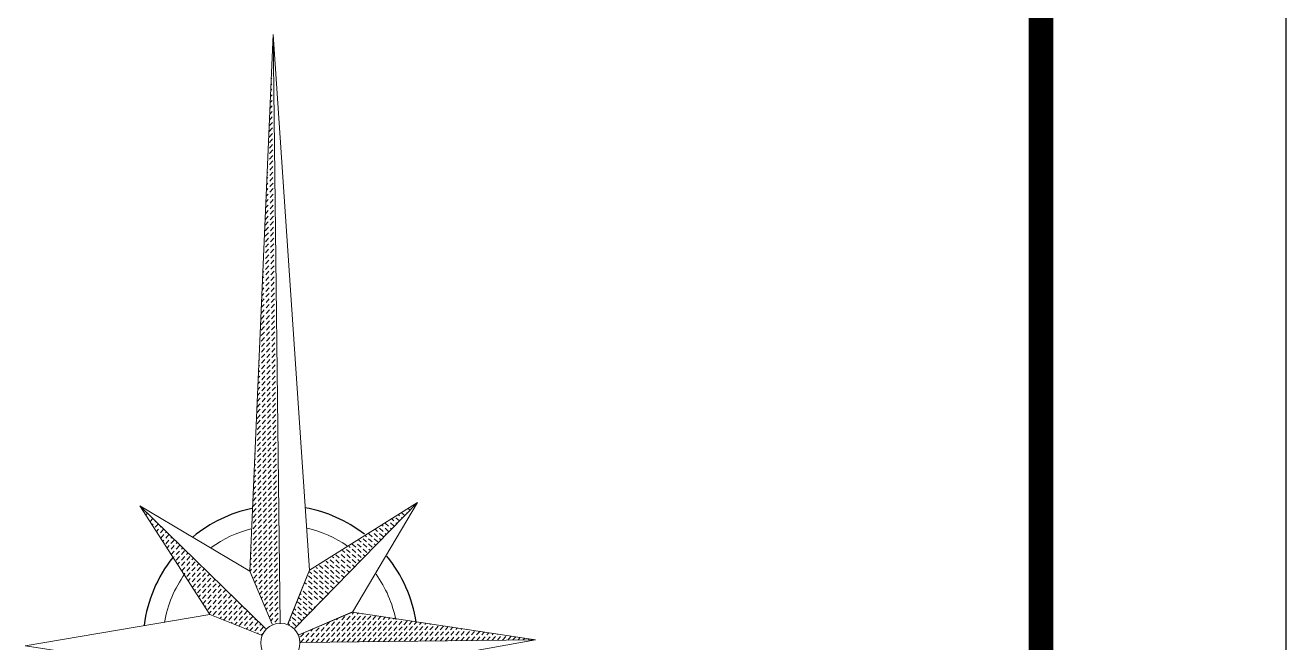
# Model space of a CAD drawing. Extents: x 536876 to 553676, y 4169885 to 4181765.
# Drawn here: x 552646 to 553676, y 4180512 to 4181017 of the extents above; entities that cross this region are included whole.
import ezdxf

# ---------------------------------------------------------------- set-up
doc = ezdxf.new("R2010")
doc.units = 0
doc.header["$MEASUREMENT"] = 0
doc.layers.add('层61', color=7, linetype='Continuous')
doc.layers.add('热电厂承德上板城', color=7, linetype='Continuous')

# ---------------------------------------------------------------- blocks, each defined once
blk = doc.blocks.new('ZBZ1')
at = {"layer": '层61', "color": 6, "linetype": 'Continuous', "lineweight": 0}
for p, q in [((-0.1518, 0.3665), (0, 3.1)), ((0, 3.1), (0, 0.097)), ((-0.7071, 0.7071), (-0.074, 0.074)), ((0.7071, 0.7071), (0.0745, 0.0745)), ((-0.1518, 0.3665), (-0.0398, 0.0962)), ((0.148, 0.3573), (0.0397, 0.0959)), ((0.153, 0.3694), (0.0407, 0.0984)), ((-0.3573, 0.148), (-0.0959, 0.0397)), ((0.3701, 0.1533), (0.0908, 0.0376)), ((0.3687, 0.1527), (0.0908, 0.0376)), ((1.3, 0), (0.102, 0)), ((1.3, 0), (0.103, 0))]:
    blk.add_line(p, q, dxfattribs=at)
at = {"layer": '层61', "color": 6, "linetype": 'Continuous', "lineweight": 0, "flags": 128}
blk.add_lwpolyline([(0, 3.1), (0.153, 0.3694), (0.7071, 0.7071), (0.3687, 0.1527), (1.3, 0), (0.3735, -0.1547), (0.7071, -0.7071), (0.1534, -0.3703), (0, -3.1), (0, -3.1), (-0.1518, -0.3665), (-0.7071, -0.7071), (-0.3701, -0.1533), (-1.3, 0), (-0.3573, 0.148), (-0.7071, 0.7071), (-0.1518, 0.3665)], dxfattribs=at)
at = {"layer": '层61', "color": 6, "linetype": 'Continuous', "lineweight": 0}
blk.add_circle((0, 0), 0.1, dxfattribs=at)
at = {"layer": '层61', "color": 6, "linetype": 'Continuous', "lineweight": 30}
for start, end in [(101.37416, 128.77522), (51.61094, 78.99871), (140.93003, 171.98635), (7.94535, 38.50505)]:
    blk.add_arc((0, 0), 0.7, start, end, dxfattribs=at)
at = {"layer": '层61', "color": 6, "linetype": 'Continuous', "lineweight": 0}
for radius, start, end in [(0.6, 103.80437, 125.26858), (0.6, 54.65003, 76.10282), (0.6, 143.5108, 169.33965), (0.6, 10.74859, 34.99202), (0.1, 359.99999, 22.49442)]:
    blk.add_arc((0, 0), radius, start, end, dxfattribs=at)
at = {"layer": '热电厂承德上板城', "color": 6, "linetype": 'Continuous', "lineweight": 0}
for p, q in [((-0.0109, 2.9044), (-0.0098, 2.9056)), ((-0.0142, 2.8446), (-0.0098, 2.8494)), ((-0.0125, 2.8745), (-0.0098, 2.8775)), ((-0.0192, 2.7548), (-0.0098, 2.7651)), ((-0.0175, 2.7847), (-0.0098, 2.7932)), ((-0.0158, 2.8146), (-0.0098, 2.8213)), ((-0.0225, 2.6949), (-0.0098, 2.7089)), ((-0.0208, 2.7248), (-0.0098, 2.737)), ((-0.0262, 2.6346), (-0.0098, 2.6527)), ((-0.0242, 2.665), (-0.0098, 2.6808)), ((-0.0262, 2.6065), (-0.0098, 2.6246)), ((-0.0262, 2.5784), (-0.0098, 2.5965)), ((-0.0262, 2.5503), (-0.0098, 2.5684)), ((-0.0262, 2.5222), (-0.0098, 2.5403)), ((-0.0262, 2.4941), (-0.0098, 2.5122)), ((-0.0262, 2.466), (-0.0098, 2.4841)), ((-0.0262, 2.4379), (-0.0098, 2.456)), ((-0.0391, 2.3966), (-0.0362, 2.3998)), ((-0.0374, 2.4266), (-0.0362, 2.4279)), ((-0.0262, 2.4098), (-0.0098, 2.4279)), ((-0.0262, 2.3817), (-0.0098, 2.3998)), ((-0.044, 2.3068), (-0.0362, 2.3155)), ((-0.0424, 2.3368), (-0.0362, 2.3436)), ((-0.0407, 2.3667), (-0.0362, 2.3717)), ((-0.0262, 2.3536), (-0.0098, 2.3717)), ((-0.0262, 2.3255), (-0.0098, 2.3436)), ((-0.0262, 2.2974), (-0.0098, 2.3155)), ((-0.0474, 2.247), (-0.0362, 2.2593)), ((-0.0457, 2.2769), (-0.0362, 2.2874)), ((-0.0262, 2.2693), (-0.0098, 2.2874)), ((-0.0262, 2.2412), (-0.0098, 2.2593)), ((-0.0507, 2.1871), (-0.0362, 2.2031)), ((-0.049, 2.217), (-0.0362, 2.2312)), ((-0.0262, 2.2131), (-0.0098, 2.2312)), ((-0.0262, 2.185), (-0.0098, 2.2031)), ((-0.0526, 2.1569), (-0.0362, 2.175)), ((-0.0526, 2.1288), (-0.0362, 2.1469)), ((-0.0262, 2.1569), (-0.0098, 2.175)), ((-0.0262, 2.1288), (-0.0098, 2.1469)), ((-0.0526, 2.1007), (-0.0362, 2.1188)), ((-0.0526, 2.0726), (-0.0362, 2.0907)), ((-0.0526, 2.0445), (-0.0362, 2.0626)), ((-0.0262, 2.1007), (-0.0098, 2.1188)), ((-0.0262, 2.0726), (-0.0098, 2.0907)), ((-0.0262, 2.0445), (-0.0098, 2.0626)), ((-0.0526, 2.0164), (-0.0362, 2.0345)), ((-0.0526, 1.9883), (-0.0362, 2.0064)), ((-0.0262, 2.0164), (-0.0098, 2.0345)), ((-0.0262, 1.9883), (-0.0098, 2.0064)), ((-0.0639, 1.9487), (-0.0626, 1.9502)), ((-0.0526, 1.9602), (-0.0362, 1.9783)), ((-0.0526, 1.9321), (-0.0362, 1.9502)), ((-0.0262, 1.9602), (-0.0098, 1.9783)), ((-0.0262, 1.9321), (-0.0098, 1.9502)), ((-0.0689, 1.8589), (-0.0626, 1.8659)), ((-0.0673, 1.8889), (-0.0626, 1.894)), ((-0.0656, 1.9188), (-0.0626, 1.9221)), ((-0.0526, 1.904), (-0.0362, 1.9221)), ((-0.0526, 1.8759), (-0.0362, 1.894)), ((-0.0526, 1.8478), (-0.0362, 1.8659)), ((-0.0262, 1.904), (-0.0098, 1.9221)), ((-0.0262, 1.8759), (-0.0098, 1.894)), ((-0.0262, 1.8478), (-0.0098, 1.8659)), ((-0.0722, 1.7991), (-0.0626, 1.8097)), ((-0.0706, 1.829), (-0.0626, 1.8378)), ((-0.0526, 1.8197), (-0.0362, 1.8378)), ((-0.0526, 1.7916), (-0.0362, 1.8097)), ((-0.0262, 1.8197), (-0.0098, 1.8378)), ((-0.0262, 1.7916), (-0.0098, 1.8097)), ((-0.0756, 1.7392), (-0.0626, 1.7535)), ((-0.0739, 1.7691), (-0.0626, 1.7816)), ((-0.0526, 1.7635), (-0.0362, 1.7816)), ((-0.0526, 1.7354), (-0.0362, 1.7535)), ((-0.0262, 1.7635), (-0.0098, 1.7816)), ((-0.0262, 1.7354), (-0.0098, 1.7535)), ((-0.079, 1.6792), (-0.0626, 1.6973)), ((-0.0772, 1.7093), (-0.0626, 1.7254)), ((-0.0526, 1.7073), (-0.0362, 1.7254)), ((-0.0526, 1.6792), (-0.0362, 1.6973)), ((-0.0262, 1.7073), (-0.0098, 1.7254)), ((-0.0262, 1.6792), (-0.0098, 1.6973)), ((-0.079, 1.6511), (-0.0626, 1.6692)), ((-0.079, 1.623), (-0.0626, 1.6411)), ((-0.079, 1.5949), (-0.0626, 1.613)), ((-0.0526, 1.6511), (-0.0362, 1.6692)), ((-0.0526, 1.623), (-0.0362, 1.6411)), ((-0.0526, 1.5949), (-0.0362, 1.613)), ((-0.0262, 1.6511), (-0.0098, 1.6692)), ((-0.0262, 1.623), (-0.0098, 1.6411)), ((-0.0262, 1.5949), (-0.0098, 1.613)), ((-0.079, 1.5668), (-0.0626, 1.5849)), ((-0.079, 1.5387), (-0.0626, 1.5568)), ((-0.0526, 1.5668), (-0.0362, 1.5849)), ((-0.0526, 1.5387), (-0.0362, 1.5568)), ((-0.0262, 1.5668), (-0.0098, 1.5849)), ((-0.0262, 1.5387), (-0.0098, 1.5568)), ((-0.079, 1.5106), (-0.0626, 1.5287)), ((-0.079, 1.4825), (-0.0626, 1.5006)), ((-0.0526, 1.5106), (-0.0362, 1.5287)), ((-0.0526, 1.4825), (-0.0362, 1.5006)), ((-0.0262, 1.5106), (-0.0098, 1.5287)), ((-0.0262, 1.4825), (-0.0098, 1.5006)), ((-0.0938, 1.411), (-0.089, 1.4163)), ((-0.0921, 1.4409), (-0.089, 1.4444)), ((-0.0905, 1.4709), (-0.089, 1.4725)), ((-0.079, 1.4544), (-0.0626, 1.4725)), ((-0.079, 1.4263), (-0.0626, 1.4444)), ((-0.079, 1.3982), (-0.0626, 1.4163)), ((-0.0526, 1.4544), (-0.0362, 1.4725)), ((-0.0526, 1.4263), (-0.0362, 1.4444)), ((-0.0526, 1.3982), (-0.0362, 1.4163)), ((-0.0262, 1.4544), (-0.0098, 1.4725)), ((-0.0262, 1.4263), (-0.0098, 1.4444)), ((-0.0262, 1.3982), (-0.0098, 1.4163)), ((-0.0971, 1.3511), (-0.089, 1.3601)), ((-0.0955, 1.3811), (-0.089, 1.3882)), ((-0.079, 1.3701), (-0.0626, 1.3882)), ((-0.079, 1.342), (-0.0626, 1.3601)), ((-0.0526, 1.3701), (-0.0362, 1.3882)), ((-0.0526, 1.342), (-0.0362, 1.3601)), ((-0.0262, 1.3701), (-0.0098, 1.3882)), ((-0.0262, 1.342), (-0.0098, 1.3601)), ((-0.1004, 1.2913), (-0.089, 1.3039)), ((-0.0988, 1.3212), (-0.089, 1.332)), ((-0.079, 1.3139), (-0.0626, 1.332)), ((-0.079, 1.2858), (-0.0626, 1.3039)), ((-0.0526, 1.3139), (-0.0362, 1.332)), ((-0.0526, 1.2858), (-0.0362, 1.3039)), ((-0.0262, 1.3139), (-0.0098, 1.332)), ((-0.0262, 1.2858), (-0.0098, 1.3039)), ((-0.1038, 1.2314), (-0.089, 1.2477)), ((-0.1021, 1.2613), (-0.089, 1.2758)), ((-0.079, 1.2577), (-0.0626, 1.2758)), ((-0.079, 1.2296), (-0.0626, 1.2477)), ((-0.0526, 1.2577), (-0.0362, 1.2758)), ((-0.0526, 1.2296), (-0.0362, 1.2477)), ((-0.0262, 1.2577), (-0.0098, 1.2758)), ((-0.0262, 1.2296), (-0.0098, 1.2477)), ((-0.1054, 1.2015), (-0.089, 1.2196)), ((-0.1054, 1.1734), (-0.089, 1.1915)), ((-0.1054, 1.1453), (-0.089, 1.1634)), ((-0.079, 1.2015), (-0.0626, 1.2196)), ((-0.079, 1.1734), (-0.0626, 1.1915)), ((-0.079, 1.1453), (-0.0626, 1.1634)), ((-0.0526, 1.2015), (-0.0362, 1.2196)), ((-0.0526, 1.1734), (-0.0362, 1.1915)), ((-0.0526, 1.1453), (-0.0362, 1.1634)), ((-0.0262, 1.2015), (-0.0098, 1.2196)), ((-0.0262, 1.1734), (-0.0098, 1.1915)), ((-0.0262, 1.1453), (-0.0098, 1.1634)), ((-0.1054, 1.1172), (-0.089, 1.1353)), ((-0.1054, 1.0891), (-0.089, 1.1072)), ((-0.079, 1.1172), (-0.0626, 1.1353)), ((-0.079, 1.0891), (-0.0626, 1.1072)), ((-0.0526, 1.1172), (-0.0362, 1.1353)), ((-0.0526, 1.0891), (-0.0362, 1.1072)), ((-0.0262, 1.1172), (-0.0098, 1.1353)), ((-0.0262, 1.0891), (-0.0098, 1.1072)), ((-0.1054, 1.061), (-0.089, 1.0791)), ((-0.1054, 1.0329), (-0.089, 1.051)), ((-0.079, 1.061), (-0.0626, 1.0791)), ((-0.079, 1.0329), (-0.0626, 1.051)), ((-0.0526, 1.061), (-0.0362, 1.0791)), ((-0.0526, 1.0329), (-0.0362, 1.051)), ((-0.0262, 1.061), (-0.0098, 1.0791)), ((-0.0262, 1.0329), (-0.0098, 1.051)), ((-0.1187, 0.9631), (-0.1154, 0.9667)), ((-0.117, 0.993), (-0.1154, 0.9948)), ((-0.1054, 1.0048), (-0.089, 1.0229)), ((-0.1054, 0.9767), (-0.089, 0.9948)), ((-0.1054, 0.9486), (-0.089, 0.9667)), ((-0.079, 1.0048), (-0.0626, 1.0229)), ((-0.079, 0.9767), (-0.0626, 0.9948)), ((-0.079, 0.9486), (-0.0626, 0.9667)), ((-0.0526, 1.0048), (-0.0362, 1.0229)), ((-0.0526, 0.9767), (-0.0362, 0.9948)), ((-0.0526, 0.9486), (-0.0362, 0.9667)), ((-0.0262, 1.0048), (-0.0098, 1.0229)), ((-0.0262, 0.9767), (-0.0098, 0.9948)), ((-0.0262, 0.9486), (-0.0098, 0.9667)), ((-0.122, 0.9032), (-0.1154, 0.9105)), ((-0.1203, 0.9332), (-0.1154, 0.9386)), ((-0.1054, 0.9205), (-0.089, 0.9386)), ((-0.1054, 0.8924), (-0.089, 0.9105)), ((-0.079, 0.9205), (-0.0626, 0.9386)), ((-0.079, 0.8924), (-0.0626, 0.9105)), ((-0.0526, 0.9205), (-0.0362, 0.9386)), ((-0.0526, 0.8924), (-0.0362, 0.9105)), ((-0.0262, 0.9205), (-0.0098, 0.9386)), ((-0.0262, 0.8924), (-0.0098, 0.9105)), ((-0.1253, 0.8434), (-0.1154, 0.8543)), ((-0.1237, 0.8733), (-0.1154, 0.8824)), ((-0.1054, 0.8643), (-0.089, 0.8824)), ((-0.1054, 0.8362), (-0.089, 0.8543)), ((-0.079, 0.8643), (-0.0626, 0.8824)), ((-0.079, 0.8362), (-0.0626, 0.8543)), ((-0.0526, 0.8643), (-0.0362, 0.8824)), ((-0.0526, 0.8362), (-0.0362, 0.8543)), ((-0.0262, 0.8643), (-0.0098, 0.8824)), ((-0.0262, 0.8362), (-0.0098, 0.8543)), ((-0.1286, 0.7835), (-0.1154, 0.7981)), ((-0.127, 0.8134), (-0.1154, 0.8262)), ((-0.1054, 0.8081), (-0.089, 0.8262)), ((-0.1054, 0.78), (-0.089, 0.7981)), ((-0.079, 0.8081), (-0.0626, 0.8262)), ((-0.079, 0.78), (-0.0626, 0.7981)), ((-0.0526, 0.8081), (-0.0362, 0.8262)), ((-0.0526, 0.78), (-0.0362, 0.7981)), ((-0.0262, 0.8081), (-0.0098, 0.8262)), ((-0.0262, 0.78), (-0.0098, 0.7981)), ((-0.1318, 0.7238), (-0.1154, 0.7419)), ((-0.1318, 0.6957), (-0.1154, 0.7138)), ((-0.1303, 0.7535), (-0.1154, 0.77)), ((-0.1054, 0.7519), (-0.089, 0.77)), ((-0.1054, 0.7238), (-0.089, 0.7419)), ((-0.1054, 0.6957), (-0.089, 0.7138)), ((-0.079, 0.7519), (-0.0626, 0.77)), ((-0.079, 0.7238), (-0.0626, 0.7419)), ((-0.079, 0.6957), (-0.0626, 0.7138)), ((-0.0526, 0.7519), (-0.0362, 0.77)), ((-0.0526, 0.7238), (-0.0362, 0.7419)), ((-0.0526, 0.6957), (-0.0362, 0.7138)), ((-0.0262, 0.7519), (-0.0098, 0.77)), ((-0.0262, 0.7238), (-0.0098, 0.7419)), ((-0.0262, 0.6957), (-0.0098, 0.7138)), ((-0.6985, 0.6933), (-0.696, 0.696)), ((-0.6836, 0.6806), (-0.6822, 0.6822)), ((-0.6773, 0.6595), (-0.6688, 0.6688)), ((-0.6572, 0.6525), (-0.655, 0.655)), ((-0.1318, 0.6676), (-0.1154, 0.6857)), ((-0.1318, 0.6395), (-0.1154, 0.6576)), ((-0.1054, 0.6676), (-0.089, 0.6857)), ((-0.1054, 0.6395), (-0.089, 0.6576)), ((-0.079, 0.6676), (-0.0626, 0.6857)), ((-0.079, 0.6395), (-0.0626, 0.6576)), ((-0.0526, 0.6676), (-0.0362, 0.6857)), ((-0.0526, 0.6395), (-0.0362, 0.6576)), ((-0.0262, 0.6676), (-0.0098, 0.6857)), ((-0.0262, 0.6395), (-0.0098, 0.6576)), ((0.609, 0.6457), (0.6144, 0.6408)), ((0.6256, 0.6561), (0.6416, 0.6416)), ((0.6525, 0.6572), (0.655, 0.655)), ((0.6595, 0.6773), (0.6688, 0.6688)), ((0.6806, 0.6836), (0.6822, 0.6822)), ((0.6933, 0.6985), (0.696, 0.696)), ((-0.6561, 0.6256), (-0.6416, 0.6416)), ((-0.6457, 0.609), (-0.6408, 0.6144)), ((-0.6308, 0.6244), (-0.6278, 0.6278)), ((-0.6308, 0.5963), (-0.6144, 0.6144)), ((-0.6245, 0.5751), (-0.6144, 0.5863)), ((-0.6044, 0.5963), (-0.6005, 0.6005)), ((-0.6044, 0.5682), (-0.588, 0.5863)), ((-0.1318, 0.6114), (-0.1154, 0.6295)), ((-0.1318, 0.5833), (-0.1154, 0.6014)), ((-0.1054, 0.6114), (-0.089, 0.6295)), ((-0.1054, 0.5833), (-0.089, 0.6014)), ((-0.079, 0.6114), (-0.0626, 0.6295)), ((-0.079, 0.5833), (-0.0626, 0.6014)), ((-0.0526, 0.6114), (-0.0362, 0.6295)), ((-0.0526, 0.5833), (-0.0362, 0.6014)), ((-0.0262, 0.6114), (-0.0098, 0.6295)), ((-0.0262, 0.5833), (-0.0098, 0.6014)), ((0.5246, 0.5929), (0.5301, 0.588)), ((0.5413, 0.6033), (0.5582, 0.588)), ((0.5682, 0.6044), (0.5863, 0.588)), ((0.5751, 0.6245), (0.5863, 0.6144)), ((0.5963, 0.6308), (0.6144, 0.6144)), ((0.5963, 0.6044), (0.6005, 0.6005)), ((0.6244, 0.6308), (0.6278, 0.6278)), ((-0.6033, 0.5413), (-0.588, 0.5582)), ((-0.5929, 0.5246), (-0.588, 0.5301)), ((-0.578, 0.5682), (-0.5733, 0.5733)), ((-0.578, 0.5401), (-0.5616, 0.5582)), ((-0.578, 0.512), (-0.5616, 0.5301)), ((-0.5516, 0.5401), (-0.5461, 0.5461)), ((-0.5516, 0.512), (-0.5352, 0.5301)), ((-0.5252, 0.512), (-0.5189, 0.5189)), ((-0.1435, 0.5152), (-0.1418, 0.5171)), ((-0.1318, 0.5552), (-0.1154, 0.5733)), ((-0.1318, 0.5271), (-0.1154, 0.5452)), ((-0.1318, 0.499), (-0.1154, 0.5171)), ((-0.1054, 0.5552), (-0.089, 0.5733)), ((-0.1054, 0.5271), (-0.089, 0.5452)), ((-0.1054, 0.499), (-0.089, 0.5171)), ((-0.079, 0.5552), (-0.0626, 0.5733)), ((-0.079, 0.5271), (-0.0626, 0.5452)), ((-0.079, 0.499), (-0.0626, 0.5171)), ((-0.0526, 0.5552), (-0.0362, 0.5733)), ((-0.0526, 0.5271), (-0.0362, 0.5452)), ((-0.0526, 0.499), (-0.0362, 0.5171)), ((-0.0262, 0.5552), (-0.0098, 0.5733)), ((-0.0262, 0.5271), (-0.0098, 0.5452)), ((-0.0262, 0.499), (-0.0098, 0.5171)), ((0.4064, 0.519), (0.4177, 0.5088)), ((0.4277, 0.5252), (0.4458, 0.5088)), ((0.4403, 0.5402), (0.4458, 0.5352)), ((0.4558, 0.5252), (0.4739, 0.5088)), ((0.4569, 0.5506), (0.4739, 0.5352)), ((0.4839, 0.5516), (0.502, 0.5352)), ((0.4839, 0.5252), (0.502, 0.5088)), ((0.4908, 0.5718), (0.502, 0.5616)), ((0.512, 0.578), (0.5301, 0.5616)), ((0.512, 0.5516), (0.5301, 0.5352)), ((0.512, 0.5252), (0.5189, 0.5189)), ((0.5401, 0.578), (0.5582, 0.5616)), ((0.5401, 0.5516), (0.5461, 0.5461)), ((0.5682, 0.578), (0.5733, 0.5733)), ((-0.5718, 0.4908), (-0.5616, 0.502)), ((-0.5516, 0.4839), (-0.5352, 0.502)), ((-0.5506, 0.4569), (-0.5352, 0.4739)), ((-0.5252, 0.4839), (-0.5088, 0.502)), ((-0.5252, 0.4558), (-0.5088, 0.4739)), ((-0.4988, 0.4839), (-0.4917, 0.4917)), ((-0.4988, 0.4558), (-0.4824, 0.4739)), ((-0.4724, 0.4558), (-0.4645, 0.4645)), ((-0.1469, 0.4553), (-0.1418, 0.4609)), ((-0.1452, 0.4852), (-0.1418, 0.489)), ((-0.1318, 0.4709), (-0.1154, 0.489)), ((-0.1318, 0.4428), (-0.1154, 0.4609)), ((-0.1054, 0.4709), (-0.089, 0.489)), ((-0.1054, 0.4428), (-0.089, 0.4609)), ((-0.079, 0.4709), (-0.0626, 0.489)), ((-0.079, 0.4428), (-0.0626, 0.4609)), ((-0.0526, 0.4709), (-0.0362, 0.489)), ((-0.0526, 0.4428), (-0.0362, 0.4609)), ((-0.0262, 0.4709), (-0.0098, 0.489)), ((-0.0262, 0.4428), (-0.0098, 0.4609)), ((0.3221, 0.4662), (0.3334, 0.456)), ((0.3434, 0.4724), (0.3615, 0.456)), ((0.356, 0.4874), (0.3615, 0.4824)), ((0.3715, 0.4724), (0.3896, 0.456)), ((0.3726, 0.4978), (0.3896, 0.4824)), ((0.3996, 0.4988), (0.4177, 0.4824)), ((0.3996, 0.4724), (0.4177, 0.456)), ((0.4277, 0.4988), (0.4458, 0.4824)), ((0.4277, 0.4724), (0.4458, 0.456)), ((0.4558, 0.4988), (0.4739, 0.4824)), ((0.4558, 0.4724), (0.4645, 0.4645)), ((0.4839, 0.4988), (0.4917, 0.4917)), ((-0.5402, 0.4403), (-0.5352, 0.4458)), ((-0.5252, 0.4277), (-0.5088, 0.4458)), ((-0.519, 0.4064), (-0.5088, 0.4177)), ((-0.4988, 0.4277), (-0.4824, 0.4458)), ((-0.4988, 0.3996), (-0.4824, 0.4177)), ((-0.4978, 0.3726), (-0.4824, 0.3896)), ((-0.4724, 0.4277), (-0.456, 0.4458)), ((-0.4724, 0.3996), (-0.456, 0.4177)), ((-0.4724, 0.3715), (-0.456, 0.3896)), ((-0.446, 0.4277), (-0.4373, 0.4373)), ((-0.446, 0.3996), (-0.4296, 0.4177)), ((-0.446, 0.3715), (-0.4296, 0.3896)), ((-0.4196, 0.3996), (-0.4101, 0.4101)), ((-0.4196, 0.3715), (-0.4032, 0.3896)), ((-0.1502, 0.3954), (-0.1418, 0.4047)), ((-0.1485, 0.4254), (-0.1418, 0.4328)), ((-0.1318, 0.4147), (-0.1154, 0.4328)), ((-0.1318, 0.3866), (-0.1154, 0.4047)), ((-0.1054, 0.4147), (-0.089, 0.4328)), ((-0.1054, 0.3866), (-0.089, 0.4047)), ((-0.079, 0.4147), (-0.0626, 0.4328)), ((-0.079, 0.3866), (-0.0626, 0.4047)), ((-0.0526, 0.4147), (-0.0362, 0.4328)), ((-0.0526, 0.3866), (-0.0362, 0.4047)), ((-0.0262, 0.4147), (-0.0098, 0.4328)), ((-0.0262, 0.3866), (-0.0098, 0.4047)), ((0.2039, 0.3923), (0.221, 0.3768)), ((0.231, 0.3932), (0.2491, 0.3768)), ((0.2378, 0.4135), (0.2491, 0.4032)), ((0.2591, 0.4196), (0.2772, 0.4032)), ((0.2591, 0.3932), (0.2772, 0.3768)), ((0.2716, 0.4346), (0.2772, 0.4296)), ((0.2872, 0.4196), (0.3053, 0.4032)), ((0.2872, 0.3932), (0.3053, 0.3768)), ((0.2883, 0.445), (0.3053, 0.4296)), ((0.3153, 0.446), (0.3334, 0.4296)), ((0.3153, 0.4196), (0.3334, 0.4032)), ((0.3153, 0.3932), (0.3334, 0.3768)), ((0.3434, 0.446), (0.3615, 0.4296)), ((0.3434, 0.4196), (0.3615, 0.4032)), ((0.3434, 0.3932), (0.3615, 0.3768)), ((0.3715, 0.446), (0.3896, 0.4296)), ((0.3715, 0.4196), (0.3896, 0.4032)), ((0.3715, 0.3932), (0.3829, 0.3829)), ((0.3996, 0.446), (0.4177, 0.4296)), ((0.3996, 0.4196), (0.4101, 0.4101)), ((0.4277, 0.446), (0.4373, 0.4373)), ((-0.4874, 0.356), (-0.4824, 0.3615)), ((-0.4724, 0.3434), (-0.456, 0.3615)), ((-0.4662, 0.3221), (-0.456, 0.3334)), ((-0.446, 0.3434), (-0.4296, 0.3615)), ((-0.446, 0.3153), (-0.4296, 0.3334)), ((-0.4196, 0.3434), (-0.4032, 0.3615)), ((-0.4196, 0.3153), (-0.4032, 0.3334)), ((-0.3932, 0.3715), (-0.3829, 0.3829)), ((-0.3932, 0.3434), (-0.3768, 0.3615)), ((-0.3932, 0.3153), (-0.3768, 0.3334)), ((-0.3668, 0.3434), (-0.3557, 0.3557)), ((-0.3668, 0.3153), (-0.3504, 0.3334)), ((-0.3404, 0.3153), (-0.3285, 0.3285)), ((-0.1515, 0.3659), (-0.1418, 0.3766)), ((-0.1435, 0.3466), (-0.1418, 0.3485)), ((-0.1318, 0.3585), (-0.1154, 0.3766)), ((-0.1318, 0.3304), (-0.1154, 0.3485)), ((-0.1054, 0.3585), (-0.089, 0.3766)), ((-0.1054, 0.3304), (-0.089, 0.3485)), ((-0.079, 0.3585), (-0.0626, 0.3766)), ((-0.079, 0.3304), (-0.0626, 0.3485)), ((-0.0526, 0.3585), (-0.0362, 0.3766)), ((-0.0526, 0.3304), (-0.0362, 0.3485)), ((-0.0262, 0.3585), (-0.0098, 0.3766)), ((-0.0262, 0.3304), (-0.0098, 0.3485)), ((0.1349, 0.3256), (0.1367, 0.324)), ((0.1467, 0.3404), (0.1648, 0.324)), ((0.1534, 0.3607), (0.1648, 0.3504)), ((0.1748, 0.3668), (0.1929, 0.3504)), ((0.1748, 0.3404), (0.1929, 0.324)), ((0.1873, 0.3819), (0.1929, 0.3768)), ((0.2029, 0.3668), (0.221, 0.3504)), ((0.2029, 0.3404), (0.221, 0.324)), ((0.231, 0.3668), (0.2491, 0.3504)), ((0.231, 0.3404), (0.2491, 0.324)), ((0.2591, 0.3668), (0.2772, 0.3504)), ((0.2591, 0.3404), (0.2772, 0.324)), ((0.2872, 0.3668), (0.3053, 0.3504)), ((0.2872, 0.3404), (0.3053, 0.324)), ((0.3153, 0.3668), (0.3334, 0.3504)), ((0.3153, 0.3404), (0.3285, 0.3285)), ((0.3434, 0.3668), (0.3557, 0.3557)), ((-0.445, 0.2883), (-0.4296, 0.3053)), ((-0.4346, 0.2716), (-0.4296, 0.2772)), ((-0.4196, 0.2872), (-0.4032, 0.3053)), ((-0.4196, 0.2591), (-0.4032, 0.2772)), ((-0.3932, 0.2872), (-0.3768, 0.3053)), ((-0.3932, 0.2591), (-0.3768, 0.2772)), ((-0.3668, 0.2872), (-0.3504, 0.3053)), ((-0.3668, 0.2591), (-0.3504, 0.2772)), ((-0.3404, 0.2872), (-0.324, 0.3053)), ((-0.3404, 0.2591), (-0.324, 0.2772)), ((-0.314, 0.2872), (-0.3013, 0.3013)), ((-0.314, 0.2591), (-0.2976, 0.2772)), ((-0.2876, 0.2591), (-0.2741, 0.2741)), ((-0.2612, 0.2591), (-0.2602, 0.2602)), ((-0.1273, 0.3073), (-0.1154, 0.3204)), ((-0.1193, 0.288), (-0.1154, 0.2923)), ((-0.1054, 0.3023), (-0.089, 0.3204)), ((-0.1054, 0.2742), (-0.089, 0.2923)), ((-0.103, 0.2487), (-0.089, 0.2642)), ((-0.079, 0.3023), (-0.0626, 0.3204)), ((-0.079, 0.2742), (-0.0626, 0.2923)), ((-0.079, 0.2461), (-0.0626, 0.2642)), ((-0.0526, 0.3023), (-0.0362, 0.3204)), ((-0.0526, 0.2742), (-0.0362, 0.2923)), ((-0.0526, 0.2461), (-0.0362, 0.2642)), ((-0.0262, 0.3023), (-0.0098, 0.3204)), ((-0.0262, 0.2742), (-0.0098, 0.2923)), ((-0.0262, 0.2461), (-0.0098, 0.2642)), ((0.1186, 0.2612), (0.1367, 0.2448)), ((0.1269, 0.3065), (0.1367, 0.2976)), ((0.1467, 0.314), (0.1648, 0.2976)), ((0.1467, 0.2876), (0.1648, 0.2712)), ((0.1467, 0.2612), (0.1648, 0.2448)), ((0.1748, 0.314), (0.1929, 0.2976)), ((0.1748, 0.2876), (0.1929, 0.2712)), ((0.1748, 0.2612), (0.1929, 0.2448)), ((0.2029, 0.314), (0.221, 0.2976)), ((0.2029, 0.2876), (0.221, 0.2712)), ((0.2029, 0.2612), (0.221, 0.2448)), ((0.231, 0.314), (0.2491, 0.2976)), ((0.231, 0.2876), (0.2491, 0.2712)), ((0.231, 0.2612), (0.2468, 0.2468)), ((0.2591, 0.314), (0.2772, 0.2976)), ((0.2591, 0.2876), (0.2741, 0.2741)), ((0.2591, 0.2612), (0.2602, 0.2602)), ((0.2872, 0.314), (0.3013, 0.3013)), ((-0.4135, 0.2378), (-0.4032, 0.2491)), ((-0.3932, 0.231), (-0.3768, 0.2491)), ((-0.3923, 0.2039), (-0.3768, 0.221)), ((-0.3819, 0.1873), (-0.3768, 0.1929)), ((-0.3668, 0.231), (-0.3504, 0.2491)), ((-0.3668, 0.2029), (-0.3504, 0.221)), ((-0.3668, 0.1748), (-0.3504, 0.1929)), ((-0.3404, 0.231), (-0.324, 0.2491)), ((-0.3404, 0.2029), (-0.324, 0.221)), ((-0.3404, 0.1748), (-0.324, 0.1929)), ((-0.314, 0.231), (-0.2976, 0.2491)), ((-0.314, 0.2029), (-0.2976, 0.221)), ((-0.314, 0.1748), (-0.2976, 0.1929)), ((-0.2876, 0.231), (-0.2712, 0.2491)), ((-0.2876, 0.2029), (-0.2712, 0.221)), ((-0.2876, 0.1748), (-0.2712, 0.1929)), ((-0.2612, 0.231), (-0.2468, 0.2468)), ((-0.2612, 0.2029), (-0.2448, 0.221)), ((-0.2612, 0.1748), (-0.2448, 0.1929)), ((-0.2348, 0.231), (-0.233, 0.233)), ((-0.2348, 0.2029), (-0.2196, 0.2196)), ((-0.2348, 0.1748), (-0.2184, 0.1929)), ((-0.2084, 0.2029), (-0.2058, 0.2058)), ((-0.2084, 0.1748), (-0.192, 0.1929)), ((-0.095, 0.2295), (-0.089, 0.2361)), ((-0.079, 0.218), (-0.0626, 0.2361)), ((-0.079, 0.1899), (-0.0626, 0.208)), ((-0.0526, 0.218), (-0.0362, 0.2361)), ((-0.0526, 0.1899), (-0.0362, 0.208)), ((-0.0262, 0.218), (-0.0098, 0.2361)), ((-0.0262, 0.1899), (-0.0098, 0.208)), ((0.0905, 0.2084), (0.1086, 0.192)), ((0.0954, 0.2304), (0.1086, 0.2184)), ((0.1034, 0.2495), (0.1086, 0.2448)), ((0.1186, 0.2348), (0.1367, 0.2184)), ((0.1186, 0.2084), (0.1367, 0.192)), ((0.1467, 0.2348), (0.1648, 0.2184)), ((0.1467, 0.2084), (0.1648, 0.192)), ((0.1748, 0.2348), (0.1929, 0.2184)), ((0.2029, 0.2348), (0.2196, 0.2196)), ((0.2029, 0.2084), (0.2058, 0.2058)), ((0.231, 0.2348), (0.233, 0.233)), ((-0.3607, 0.1534), (-0.3504, 0.1648)), ((-0.3404, 0.1467), (-0.324, 0.1648)), ((-0.3256, 0.1349), (-0.324, 0.1367)), ((-0.314, 0.1467), (-0.2976, 0.1648)), ((-0.3065, 0.1269), (-0.2976, 0.1367)), ((-0.2876, 0.1467), (-0.2712, 0.1648)), ((-0.2876, 0.1186), (-0.2712, 0.1367)), ((-0.2612, 0.1467), (-0.2448, 0.1648)), ((-0.2612, 0.1186), (-0.2448, 0.1367)), ((-0.2348, 0.1467), (-0.2184, 0.1648)), ((-0.2348, 0.1186), (-0.2184, 0.1367)), ((-0.2084, 0.1467), (-0.192, 0.1648)), ((-0.2084, 0.1186), (-0.192, 0.1367)), ((-0.182, 0.1748), (-0.1786, 0.1786)), ((-0.182, 0.1467), (-0.1656, 0.1648)), ((-0.182, 0.1186), (-0.1656, 0.1367)), ((-0.1556, 0.1467), (-0.1514, 0.1514)), ((-0.1556, 0.1186), (-0.1392, 0.1367)), ((-0.0708, 0.1709), (-0.0626, 0.1799)), ((-0.0526, 0.1618), (-0.0362, 0.1799)), ((-0.0526, 0.1337), (-0.0362, 0.1518)), ((-0.0262, 0.1618), (-0.0098, 0.1799)), ((-0.0262, 0.1337), (-0.0098, 0.1518)), ((0.0624, 0.1292), (0.0805, 0.1128)), ((0.0639, 0.1543), (0.0805, 0.1392)), ((0.0718, 0.1735), (0.0805, 0.1656)), ((0.0798, 0.1926), (0.0805, 0.192)), ((0.0905, 0.182), (0.1086, 0.1656)), ((0.0905, 0.1556), (0.1086, 0.1392)), ((0.0905, 0.1292), (0.1086, 0.1128)), ((0.1186, 0.182), (0.1367, 0.1656)), ((0.1186, 0.1556), (0.1367, 0.1392)), ((0.1186, 0.1292), (0.1242, 0.1242)), ((0.1467, 0.182), (0.1648, 0.1656)), ((0.1467, 0.1556), (0.1514, 0.1514)), ((0.1748, 0.182), (0.1786, 0.1786)), ((0.3306, 0.1312), (0.3142, 0.1131)), ((0.357, 0.1312), (0.3406, 0.1131)), ((0.3769, 0.1522), (0.367, 0.1412)), ((0.3834, 0.1312), (0.367, 0.1131)), ((0.3999, 0.1484), (0.3934, 0.1412)), ((0.4098, 0.1312), (0.3934, 0.1131)), ((0.4229, 0.1446), (0.4198, 0.1412)), ((0.4362, 0.1312), (0.4198, 0.1131)), ((0.4626, 0.1312), (0.4462, 0.1131)), ((0.489, 0.1312), (0.4726, 0.1131)), ((0.5139, 0.1296), (0.499, 0.1131)), ((-0.2495, 0.1034), (-0.2448, 0.1086)), ((-0.2304, 0.0954), (-0.2184, 0.1086)), ((-0.2084, 0.0905), (-0.192, 0.1086)), ((-0.1926, 0.0798), (-0.192, 0.0805)), ((-0.182, 0.0905), (-0.1656, 0.1086)), ((-0.1735, 0.0718), (-0.1656, 0.0805)), ((-0.1556, 0.0905), (-0.1392, 0.1086)), ((-0.1543, 0.0639), (-0.1392, 0.0805)), ((-0.1292, 0.1186), (-0.1242, 0.1242)), ((-0.1292, 0.0905), (-0.1128, 0.1086)), ((-0.1292, 0.0624), (-0.1128, 0.0805)), ((-0.1028, 0.0905), (-0.097, 0.097)), ((-0.1028, 0.0624), (-0.0864, 0.0805)), ((-0.0465, 0.1123), (-0.0362, 0.1237)), ((-0.0262, 0.1056), (-0.0098, 0.1237)), ((0.0403, 0.0974), (0.0472, 0.0911)), ((0.0483, 0.1166), (0.0524, 0.1128)), ((0.0624, 0.1028), (0.0805, 0.0864)), ((0.0905, 0.1028), (0.097, 0.097)), ((0.1669, 0.0691), (0.1558, 0.0569)), ((0.1986, 0.075), (0.1822, 0.0569)), ((0.2106, 0.0872), (0.2086, 0.085)), ((0.225, 0.075), (0.2086, 0.0569)), ((0.2514, 0.1031), (0.235, 0.085)), ((0.2514, 0.075), (0.235, 0.0569)), ((0.2778, 0.1031), (0.2614, 0.085)), ((0.2778, 0.075), (0.2614, 0.0569)), ((0.2967, 0.1229), (0.2878, 0.1131)), ((0.3042, 0.1031), (0.2878, 0.085)), ((0.3042, 0.075), (0.2878, 0.0569)), ((0.3306, 0.1031), (0.3142, 0.085)), ((0.3306, 0.075), (0.3142, 0.0569)), ((0.357, 0.1031), (0.3406, 0.085)), ((0.357, 0.075), (0.3406, 0.0569)), ((0.3834, 0.1031), (0.367, 0.085)), ((0.3834, 0.075), (0.367, 0.0569)), ((0.4098, 0.1031), (0.3934, 0.085)), ((0.4098, 0.075), (0.3934, 0.0569)), ((0.4362, 0.1031), (0.4198, 0.085)), ((0.4362, 0.075), (0.4198, 0.0569)), ((0.4626, 0.1031), (0.4462, 0.085)), ((0.4626, 0.075), (0.4462, 0.0569)), ((0.489, 0.1031), (0.4726, 0.085)), ((0.489, 0.075), (0.4726, 0.0569)), ((0.5154, 0.1031), (0.499, 0.085)), ((0.5154, 0.075), (0.499, 0.0569)), ((0.5369, 0.1258), (0.5254, 0.1131)), ((0.5418, 0.1031), (0.5254, 0.085)), ((0.5418, 0.075), (0.5254, 0.0569)), ((0.5599, 0.122), (0.5518, 0.1131)), ((0.5682, 0.1031), (0.5518, 0.085)), ((0.5682, 0.075), (0.5518, 0.0569)), ((0.5828, 0.1182), (0.5782, 0.1131)), ((0.5946, 0.1031), (0.5782, 0.085)), ((0.5946, 0.075), (0.5782, 0.0569)), ((0.6058, 0.1144), (0.6046, 0.1131)), ((0.621, 0.1031), (0.6046, 0.085)), ((0.621, 0.075), (0.6046, 0.0569)), ((0.6474, 0.1031), (0.631, 0.085)), ((0.6474, 0.075), (0.631, 0.0569)), ((0.6738, 0.1031), (0.6574, 0.085)), ((0.6738, 0.075), (0.6574, 0.0569)), ((0.6969, 0.0994), (0.6838, 0.085)), ((0.7002, 0.075), (0.6838, 0.0569)), ((0.7198, 0.0956), (0.7102, 0.085)), ((0.7266, 0.075), (0.7102, 0.0569)), ((0.7428, 0.0919), (0.7366, 0.085)), ((0.753, 0.075), (0.7366, 0.0569)), ((0.7658, 0.0881), (0.763, 0.085)), ((0.7794, 0.075), (0.763, 0.0569)), ((0.8058, 0.075), (0.7894, 0.0569)), ((0.8322, 0.075), (0.8158, 0.0569)), ((0.8568, 0.0731), (0.8422, 0.0569)), ((0.8798, 0.0693), (0.8686, 0.0569)), ((0.9028, 0.0655), (0.895, 0.0569)), ((-0.1166, 0.0483), (-0.1128, 0.0524)), ((-0.0974, 0.0403), (-0.0911, 0.0472)), ((0.1194, 0.0469), (0.103, 0.0288)), ((0.1194, 0.0188), (0.103, 0.0007)), ((0.1458, 0.0469), (0.1294, 0.0288)), ((0.1458, 0.0188), (0.1294, 0.0007)), ((0.1722, 0.0469), (0.1558, 0.0288)), ((0.1722, 0.0188), (0.1558, 0.0007)), ((0.1986, 0.0469), (0.1822, 0.0288)), ((0.1986, 0.0188), (0.1822, 0.0007)), ((0.225, 0.0469), (0.2086, 0.0288)), ((0.225, 0.0188), (0.2086, 0.0007)), ((0.2514, 0.0469), (0.235, 0.0288)), ((0.2514, 0.0188), (0.235, 0.0007)), ((0.2778, 0.0469), (0.2614, 0.0288)), ((0.2778, 0.0188), (0.2614, 0.0007)), ((0.3042, 0.0469), (0.2878, 0.0288)), ((0.3042, 0.0188), (0.2878, 0.0007)), ((0.3306, 0.0469), (0.3142, 0.0288)), ((0.3306, 0.0188), (0.3142, 0.0007)), ((0.357, 0.0469), (0.3406, 0.0288)), ((0.357, 0.0188), (0.3406, 0.0007)), ((0.3834, 0.0469), (0.367, 0.0288)), ((0.3834, 0.0188), (0.367, 0.0007)), ((0.4098, 0.0469), (0.3934, 0.0288)), ((0.4098, 0.0188), (0.3934, 0.0007)), ((0.4362, 0.0469), (0.4198, 0.0288)), ((0.4362, 0.0188), (0.4198, 0.0007)), ((0.4626, 0.0469), (0.4462, 0.0288)), ((0.4626, 0.0188), (0.4462, 0.0007)), ((0.489, 0.0469), (0.4726, 0.0288)), ((0.489, 0.0188), (0.4726, 0.0007)), ((0.5154, 0.0469), (0.499, 0.0288)), ((0.5154, 0.0188), (0.499, 0.0007)), ((0.5418, 0.0469), (0.5254, 0.0288)), ((0.5418, 0.0188), (0.5254, 0.0007)), ((0.5682, 0.0469), (0.5518, 0.0288)), ((0.5682, 0.0188), (0.5518, 0.0007)), ((0.5946, 0.0469), (0.5782, 0.0288)), ((0.5946, 0.0188), (0.5782, 0.0007)), ((0.621, 0.0469), (0.6046, 0.0288)), ((0.621, 0.0188), (0.6046, 0.0007)), ((0.6474, 0.0469), (0.631, 0.0288)), ((0.6474, 0.0188), (0.631, 0.0007)), ((0.6738, 0.0469), (0.6574, 0.0288)), ((0.6738, 0.0188), (0.6574, 0.0007)), ((0.7002, 0.0469), (0.6838, 0.0288)), ((0.7002, 0.0188), (0.6838, 0.0007)), ((0.7266, 0.0469), (0.7102, 0.0288)), ((0.7266, 0.0188), (0.7102, 0.0007)), ((0.753, 0.0469), (0.7366, 0.0288)), ((0.753, 0.0188), (0.7366, 0.0007)), ((0.7794, 0.0469), (0.763, 0.0288)), ((0.7794, 0.0188), (0.763, 0.0007)), ((0.8058, 0.0469), (0.7894, 0.0288)), ((0.8058, 0.0188), (0.7894, 0.0007)), ((0.8322, 0.0469), (0.8158, 0.0288)), ((0.8322, 0.0188), (0.8158, 0.0007)), ((0.8586, 0.0469), (0.8422, 0.0288)), ((0.8586, 0.0188), (0.8422, 0.0007)), ((0.885, 0.0469), (0.8686, 0.0288)), ((0.885, 0.0188), (0.8686, 0.0007)), ((0.9114, 0.0469), (0.895, 0.0288)), ((0.9114, 0.0188), (0.895, 0.0007)), ((0.9257, 0.0617), (0.9214, 0.0569)), ((0.9378, 0.0469), (0.9214, 0.0288)), ((0.9378, 0.0188), (0.9214, 0.0007)), ((0.9487, 0.0579), (0.9478, 0.0569)), ((0.9642, 0.0469), (0.9478, 0.0288)), ((0.9642, 0.0188), (0.9478, 0.0007)), ((0.9906, 0.0469), (0.9742, 0.0288)), ((0.9906, 0.0188), (0.9742, 0.0007)), ((1.0168, 0.0467), (1.0006, 0.0288)), ((1.017, 0.0188), (1.0006, 0.0007)), ((1.0398, 0.0429), (1.027, 0.0288)), ((1.0434, 0.0188), (1.027, 0.0007)), ((1.0627, 0.0391), (1.0534, 0.0288)), ((1.0698, 0.0188), (1.0534, 0.0007)), ((1.0857, 0.0353), (1.0798, 0.0288)), ((1.0962, 0.0188), (1.0798, 0.0007)), ((1.1087, 0.0315), (1.1062, 0.0288)), ((1.1226, 0.0188), (1.1062, 0.0007)), ((1.149, 0.0188), (1.1326, 0.0007)), ((1.1754, 0.0188), (1.159, 0.0007)), ((1.1997, 0.0165), (1.1854, 0.0007)), ((1.2227, 0.0127), (1.2118, 0.0007)), ((1.2457, 0.009), (1.2382, 0.0007)), ((1.2686, 0.0052), (1.2646, 0.0007)), ((1.2916, 0.0014), (1.291, 0.0007))]:
    blk.add_line(p, q, dxfattribs=at)

msp = doc.modelspace()

# ---------------------------------------------------------------- linework, layer by layer
at = {"color": 0}
msp.add_line((553676.4, 4181765.2), (553676.4, 4169885.2), dxfattribs=at)
at = {"color": 0, "const_width": 20}
msp.add_lwpolyline([(553476.4, 4181565.2), (553476.4, 4170085.2)], dxfattribs=at)

# ---------------------------------------------------------------- block references
at = {"linetype": 'Continuous', "xscale": 160.322552193217, "yscale": 160.3225522039793, "zscale": 160.3225521941378, "rotation": 0.6684460724850013}
msp.add_blockref('ZBZ1', (552854.9, 4180511.9), dxfattribs=at)

doc.saveas('drawing.dxf')
